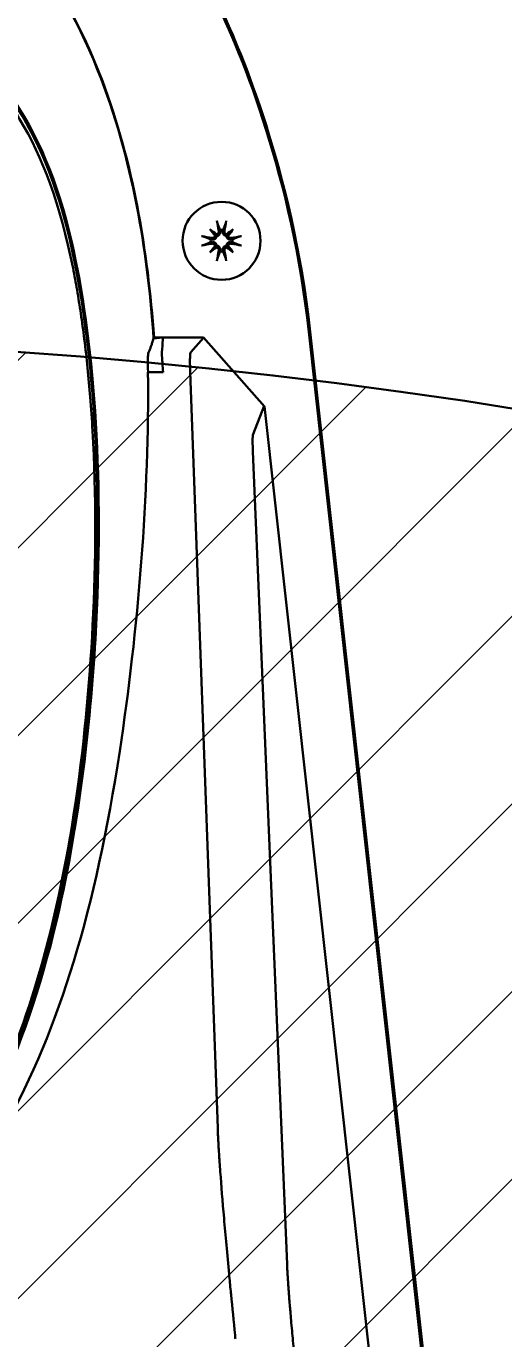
# Model space of a CAD drawing. Header units: millimetres. Extents: x 14 to 2348, y 26 to 1654.
# Drawn here: x 548.3 to 572.3, y 1071.1 to 1137 of the extents above; entities that cross this region are included whole.
import ezdxf

# ---------------------------------------------------------------- set-up
doc = ezdxf.new("R2010")
doc.units = ezdxf.units.MM
doc.header["$LTSCALE"] = 4
for name, color, linetype, lineweight in [('可見邊線(ISO)', 7, 'Continuous', 30), ('標註(ISO)', 7, 'Continuous', 9), ('草圖幾何圖形(ISO)', 7, 'Continuous', 30)]:
    doc.layers.add(name, color=color, linetype=linetype, lineweight=lineweight)
doc.layers.add('填充線', color=7, linetype='Continuous', lineweight=9, true_color=0x1e1e47)
doc.styles.add('temp', font='')
doc.styles.get('temp').set_extended_font_data('PMingLiU')
doc.dimstyles.new('工研院N500', dxfattribs={"dimscale": 4, "dimtxt": 3, "dimasz": 2.5, "dimexe": 1, "dimexo": 1, "dimgap": 0.762, "dimtad": 1, "dimdec": 3, "dimrnd": 1e-08, "dimdsep": 46, "dimtxsty": 'temp', "dimcen": 0.09, "dimdle": 10, "dimclrd": 1, "dimclre": 1, "dimclrt": 7, "dimazin": 2, "dimtfac": 0.666667, "dimtdec": 3, "dimtmove": 0, "dimatfit": 3, "dimfxl": 1, "dimtolj": 1, "dimlwd": 15, "dimlwe": 15, "dimarcsym": 0})

# ---------------------------------------------------------------- blocks, each defined once
blk = doc.blocks.new('*D75')
at = {"layer": 'Defpoints', "color": 0, "linetype": 'Continuous', "transparency": 16777216}
for p in [(528.152, 981.463), (870.28, 861.448), (528.152, 841.521), (635.613, 751.351)]:
    blk.add_point(p, dxfattribs=at)
at = {"layer": '標註(ISO)', "color": 1, "linetype": 'Continuous', "lineweight": 15, "transparency": 16777216}
for p, q in [((528.152, 985.463), (528.152, 1188.229)), ((638.677, 748.78), (793.746, 618.662))]:
    blk.add_line(p, q, dxfattribs=at)
blk.add_arc((528.152, 841.521), 342.708, 321.67191, 88.32809, dxfattribs=at)
at = {"layer": '標註(ISO)', "color": 1, "linetype": 'Continuous', "transparency": 16777216}
for points in [[(538.127, 1182.417), (538.175, 1185.75), (528.152, 1184.229)], [(798.289, 627.934), (795.705, 630.039), (790.682, 621.233)]]:
    blk.add_solid(points, dxfattribs=at)
at = {"layer": '標註(ISO)', "color": 7, "linetype": 'Continuous', "lineweight": 18, "transparency": 16777216, "insert": (847.895, 1005.573), "char_height": 12, "attachment_point": 1, "rotation": 295, "style": 'temp'}
blk.add_mtext('\\A1;130°', dxfattribs=at)
blk = doc.blocks.new('*D77')
at = {"layer": 'Defpoints', "color": 0, "linetype": 'Continuous', "transparency": 16777216}
for p in [(528.152, 983.766), (528.152, 981.666), (529.308, 979.913), (717.221, 955.991)]:
    blk.add_point(p, dxfattribs=at)
at = {"layer": '標註(ISO)', "color": 1, "linetype": 'Continuous', "lineweight": 15, "transparency": 16777216}
blk.add_line((531.51, 976.574), (635.388, 819.035), dxfattribs=at)
blk.add_arc((528.152, 981.666), 190.804, 306.4032, 86.9968, dxfattribs=at)
at = {"layer": '標註(ISO)', "color": 1, "linetype": 'Continuous', "transparency": 16777216}
for points in [[(538.105, 1170.543), (538.192, 1173.875), (528.152, 1172.471)], [(642.341, 826.729), (640.434, 829.463), (633.186, 822.374)]]:
    blk.add_solid(points, dxfattribs=at)
at = {"layer": '標註(ISO)', "color": 7, "linetype": 'Continuous', "lineweight": 18, "transparency": 16777216, "insert": (721.072, 1060.268), "char_height": 12, "attachment_point": 1, "rotation": 286.7, "style": 'temp'}
blk.add_mtext('\\A1;146.6°', dxfattribs=at)

msp = doc.modelspace()

# ---------------------------------------------------------------- hatches: boundary and pattern name
at = {"layer": '填充線'}
h = msp.add_hatch(dxfattribs=at)
h.set_pattern_fill('ANSI31', color=256, scale=53.34, style=0)
h.set_pattern_definition([(45, (-13.047, 389.5956), (-4.714634, 4.714634), [])])
edge = h.paths.add_edge_path()
edge.add_arc((421.12008, 751.35132), 140, 73.4166874, 220)
edge.add_arc((528.3663, 841.34159), 280, -40, 220, ccw=False)
edge.add_arc((635.61252, 751.35132), 140, 320, 466.5833126)
edge.add_arc((528.3663, 841.34159), 80.5, 33.2916563, 146.7083437)

# ---------------------------------------------------------------- linework, layer by layer
at = {"layer": '可見邊線(ISO)'}
for p, q in [((557.53186, 1126.82603), (557.81025, 1126.54764)), ((558.70074, 1126.82603), (558.42235, 1126.54764)), ((557.53186, 1125.65715), (557.81025, 1125.93554)), ((558.70074, 1125.65715), (558.42235, 1125.93554)), ((555.13881, 1121.37715), (554.70059, 1121.33666)), ((554.71837, 1121.37715), (557.20578, 1121.37715)), ((557.21355, 1121.36842), (556.57046, 1120.64912)), ((557.20578, 1121.37715), (560.28015, 1117.92143)), ((562.50391, 1121.67074), (571.25423, 1042.61611)), ((571.32711, 1042.62418), (562.57768, 1121.67074)), ((554.41478, 1119.64365), (555.17734, 1119.64365)), ((555.17688, 1119.64949), (555.17734, 1119.64365)), ((556.53915, 1119.64949), (557.92078, 1081.65557)), ((560.26093, 1117.94303), (559.70325, 1116.52045)), ((560.28015, 1117.92143), (568.65142, 1042.29136)), ((559.69178, 1115.6553), (561.40937, 1074.81248)), ((558.61596, 1073.05865), (558.61596, 1073.05866))]:
    msp.add_line(p, q, dxfattribs=at)
msp.add_circle((558.1163, 1126.24159), 1.96, dxfattribs=at)
for start, end in [(82.104465, 97.895535), (172.104465, 187.895535), (352.104465, 7.895535), (262.104465, 277.895535)]:
    msp.add_arc((558.1163, 1126.24159), 0.55006, start, end, dxfattribs=at)
for centre, major_axis, ratio, start_param, end_param in [((558.36418, 1126.28979), (0.66635, -3.42662), 0.08715574, 4.41332035, 4.56725609), ((557.86842, 1126.28979), (0.66635, 3.42662), 0.08715574, 4.85752187, 5.01145761), ((558.06809, 1125.99371), (-3.42662, 0.66635), 0.08715574, 4.85752187, 5.01145761), ((558.50675, 1126.56559), (-2.21069, 2.6641), 0.17364818, 1.33077346, 1.45285674), ((557.7923, 1125.85114), (2.6641, -2.21069), 0.17364818, 1.68873592, 1.81081919), ((557.70063, 1126.5546), (-0.09079, -0.07534), 0.86822375, 1.8313258, 2.31493563), ((557.80328, 1126.65725), (-0.07534, -0.09079), 0.86822375, 0.82665702, 1.31026685), ((558.44029, 1125.85114), (2.6641, 2.21069), 0.17364818, 1.33077346, 1.45285674), ((558.42931, 1126.65725), (-0.07534, 0.09079), 0.86822375, 1.8313258, 2.31493563), ((558.53196, 1126.5546), (-0.09079, 0.07534), 0.86822375, 0.82665702, 1.31026685), ((557.72585, 1126.56559), (-2.21069, -2.6641), 0.17364818, 1.68873592, 1.81081919), ((558.1645, 1125.99371), (-3.42662, -0.66635), 0.08715574, 4.41332035, 4.56725609), ((558.06809, 1126.48947), (3.42662, 0.66635), 0.08715574, 4.41332035, 4.56725609), ((558.50675, 1125.91759), (2.21069, 2.6641), 0.17364818, 1.68873592, 1.81081919), ((557.7923, 1126.63204), (-2.6641, -2.21069), 0.17364818, 1.33077346, 1.45285674), ((557.70063, 1125.92858), (0.09079, -0.07534), 0.86822375, 0.82665702, 1.31026685), ((557.80328, 1125.82592), (0.07534, -0.09079), 0.86822375, 1.8313258, 2.31493563), ((558.42931, 1125.82592), (0.07534, 0.09079), 0.86822375, 0.82665702, 1.31026685), ((558.44029, 1126.63204), (-2.6641, 2.21069), 0.17364818, 1.68873592, 1.81081919), ((558.53196, 1125.92858), (0.09079, 0.07534), 0.86822375, 1.8313258, 2.31493563), ((557.72585, 1125.91759), (2.21069, -2.6641), 0.17364818, 1.33077346, 1.45285674), ((558.1645, 1126.48947), (3.42662, -0.66635), 0.08715574, 4.85752187, 5.01145761), ((558.36418, 1126.19339), (-0.66635, -3.42662), 0.08715574, 4.85752187, 5.01145761), ((557.86842, 1126.19339), (-0.66635, 3.42662), 0.08715574, 4.41332035, 4.56725609), ((559.8921, 1065.25196), (1.93193, -17.45398), 0.02617771, 4.16343493, 4.21999102), ((558.57362, 1069.12463), (1.04729, -11.77599), 0.03511346, 1.92941027, 1.94455549), ((558.70952, 1065.11941), (1.44892, -17.5281), 0.03579793, 1.91422868, 1.92554853)]:
    msp.add_ellipse(centre, major_axis=major_axis, ratio=ratio, start_param=start_param, end_param=end_param, dxfattribs=at)
for points, knots in [([(494.15492, 1121.67074), (495.05336, 1129.78765), (497.71446, 1135.9), (500.37345, 1141.67083), (502.26381, 1144.15311), (505.83029, 1147.60253), (508.83129, 1150.12309), (518.09264, 1153.78575), (523.66598, 1154.45379), (533.06661, 1154.45379), (538.63996, 1153.78575), (547.9013, 1150.12309), (550.9023, 1147.60253), (554.46878, 1144.15311), (556.35914, 1141.67083), (559.01813, 1135.9), (561.67924, 1129.78765), (562.57768, 1121.67074)], [0, 0, 0, 0, 3.49991966, 3.49991966, 10.72670674, 10.72670674, 16.55080291, 16.55080291, 23.01804161, 23.01804161, 29.48528042, 29.48528042, 35.30937675, 35.30937675, 42.53616407, 42.53616407, 46.0360839, 46.0360839, 46.0360839, 46.0360839]), ([(494.22869, 1121.67074), (495.08505, 1129.40752), (497.49646, 1135.31411), (500.6399, 1141.97883), (502.58707, 1144.4292), (506.3756, 1147.95872), (509.36177, 1150.34285), (518.47344, 1153.75268), (524.09937, 1154.47984), (533.63671, 1154.28635), (538.20179, 1153.6419), (546.83585, 1150.67013), (549.8303, 1148.35133), (553.73812, 1144.8992), (555.77846, 1142.49377), (559.25492, 1135.38037), (561.65515, 1129.3388), (562.50391, 1121.67074)], [0, 0, 0, 0, 3.33600927, 3.33600927, 8.06574161, 8.06574161, 12.140178, 12.140178, 16.51638152, 16.51638152, 20.05987587, 20.05987587, 24.1242074, 24.1242074, 29.01459036, 29.01459036, 32.9401167, 32.9401167, 32.9401167, 32.9401167]), ([(554.71837, 1121.37715), (554.41147, 1125.73608), (553.6634, 1130.20711), (551.11874, 1136.91715), (549.76845, 1139.41544), (545.9988, 1143.91775), (543.9398, 1145.35323), (540.81531, 1146.97211), (538.75123, 1147.8558), (533.27423, 1148.91197), (530.79099, 1149.1046), (528.3663, 1149.1046)], [0.000001, 0.000001, 0.000001, 0.000001, 1.87273863, 1.87273863, 3.0903673, 3.0903673, 4.40095972, 4.40095972, 5.3309755, 5.3309755, 6.04507248, 6.04507248, 6.04507248, 6.04507248]), ([(528.3663, 1149.0981), (530.79289, 1149.0981), (533.27868, 1148.90539), (538.82431, 1147.83554), (540.89412, 1146.92959), (544.37218, 1145.12191), (546.30297, 1143.5379), (549.71656, 1139.45921), (551.05926, 1136.99068), (553.76452, 1129.93745), (554.43168, 1125.19488), (554.70059, 1121.33666)], [0, 0, 0, 0, 1.03996931, 1.03996931, 2.4225635, 2.4225635, 4.96282532, 4.96282532, 7.74589375, 7.74589375, 12.49895839, 12.49895839, 12.49895839, 12.49895839]), ([(528.3663, 1142.08823), (530.92788, 1142.08823), (533.54941, 1141.78636), (538.33086, 1140.54647), (540.50029, 1139.65121), (544.80269, 1136.85135), (546.38104, 1135.12451), (548.86057, 1131.64506), (549.85714, 1129.29399), (551.67367, 1121.45701), (552.20929, 1114.69953), (551.60533, 1102.995), (551.09579, 1097.47646), (548.15227, 1085.03235), (545.64852, 1080.57924), (541.7824, 1075.09053), (539.70541, 1073.09637), (536.12064, 1070.806), (534.63345, 1070.11551), (531.53932, 1069.19502), (529.95971, 1068.9587), (528.3663, 1068.9587)], [0, 0, 0, 0, 1.09782221, 1.09782221, 2.12646545, 2.12646545, 3.32480567, 3.32480567, 4.99621906, 4.99621906, 7.52717533, 7.52717533, 8.82754818, 8.82754818, 10.5459804, 10.5459804, 12.30481903, 12.30481903, 13.39554199, 13.39554199, 14.45336168, 14.45336168, 14.45336168, 14.45336168]), ([(528.3663, 1142.0177), (532.05034, 1142.0177), (535.73249, 1141.39252), (541.84884, 1138.96105), (543.84753, 1137.40647), (547.30252, 1134.12614), (548.4208, 1132.05315), (549.70488, 1129.21474), (550.51056, 1126.88901), (552.11246, 1116.53117), (552.08251, 1108.4057), (550.31282, 1092.58153), (548.56114, 1087.28208), (545.60991, 1080.70835), (543.79827, 1077.70258), (539.58443, 1073.08882), (537.58401, 1071.65693), (534.46987, 1070.16354), (533.31609, 1069.75166), (530.89323, 1069.17826), (529.63331, 1069.02816), (528.3663, 1069.02816)], [0, 0, 0, 0, 1.57887302, 1.57887302, 3.08946466, 3.08946466, 5.62122402, 5.62122402, 8.58646468, 8.58646468, 13.62418656, 13.62418656, 19.40688655, 19.40688655, 24.35366237, 24.35366237, 28.62084887, 28.62084887, 30.95029177, 30.95029177, 33.35546131, 33.35546131, 33.35546131, 33.35546131]), ([(528.3663, 1141.72547), (529.10431, 1141.72547), (529.84481, 1141.70002), (531.3091, 1141.59873), (532.03475, 1141.52341), (533.22791, 1141.35622), (533.69894, 1141.27889), (534.43004, 1141.14025), (534.69258, 1141.08667), (535.63226, 1140.88081), (536.30769, 1140.7063), (540.02179, 1139.57967), (542.27524, 1138.26686), (544.53202, 1136.42087), (544.96877, 1136.02744), (545.58865, 1135.41152), (545.78716, 1135.20458), (546.17182, 1134.78362), (546.35786, 1134.56992), (546.71372, 1134.14051), (546.88435, 1133.92446), (547.37625, 1133.26892), (547.67885, 1132.82123), (549.12002, 1130.44164), (549.99612, 1128.10917), (550.71667, 1124.50051), (550.78387, 1124.13872), (550.9154, 1123.38097), (550.97917, 1122.98324), (551.10115, 1122.1627), (551.15904, 1121.73786), (551.33359, 1120.34429), (551.43176, 1119.36551), (551.5548, 1117.82632), (551.59342, 1117.25865), (551.81023, 1113.4632), (551.79822, 1110.16035), (551.32553, 1100.90373), (550.45106, 1094.07229), (547.09361, 1083.6238), (545.26492, 1080.344), (542.3062, 1076.14913), (540.42098, 1073.8822), (536.31106, 1071.12156), (534.70248, 1070.35263), (531.49036, 1069.40579), (529.93455, 1069.17528), (528.3663, 1069.17528)], [0, 0, 0, 0, 0.31629298, 0.31629298, 0.629149, 0.629149, 0.83389768, 0.83389768, 0.94903267, 0.94903267, 1.24758782, 1.24758782, 2.61768838, 2.61768838, 2.964418, 2.964418, 3.13396137, 3.13396137, 3.30185375, 3.30185375, 3.46442514, 3.46442514, 3.78642897, 3.78642897, 5.11581305, 5.11581305, 5.26310148, 5.26310148, 5.42451667, 5.42451667, 5.59644572, 5.59644572, 5.98896261, 5.98896261, 6.2174819, 6.2174819, 7.51853066, 7.51853066, 9.94509803, 9.94509803, 11.8560737, 11.8560737, 13.34027422, 13.34027422, 14.16444199, 14.16444199, 14.889039, 14.889039, 14.889039, 14.889039]), ([(557.9089, 1127.13074), (557.90722, 1127.13511), (557.90514, 1127.14158), (557.90085, 1127.15651), (557.89787, 1127.16816), (557.89283, 1127.18986), (557.88988, 1127.20373), (557.88584, 1127.22451), (557.88399, 1127.23472), (557.88246, 1127.24388)], [0.0475683219, 0.0475683219, 0.0475683219, 0.0475683219, 0.0518037472, 0.0518037472, 0.0569688414, 0.0569688414, 0.0621348202, 0.0621348202, 0.0660399938, 0.0660399938, 0.0660399938, 0.0660399938]), ([(558.35014, 1127.24388), (558.34861, 1127.23472), (558.34676, 1127.22451), (558.34272, 1127.20373), (558.33977, 1127.18986), (558.33472, 1127.16816), (558.33174, 1127.15651), (558.32746, 1127.14158), (558.32538, 1127.13511), (558.3237, 1127.13074)], [0.0168342393, 0.0168342393, 0.0168342393, 0.0168342393, 0.0207394129, 0.0207394129, 0.0259053918, 0.0259053918, 0.0310704859, 0.0310704859, 0.0353059113, 0.0353059113, 0.0353059113, 0.0353059113]), ([(557.11401, 1126.47543), (557.12317, 1126.4739), (557.13338, 1126.47205), (557.15415, 1126.46801), (557.16803, 1126.46506), (557.18973, 1126.46002), (557.20138, 1126.45703), (557.21631, 1126.45275), (557.22278, 1126.45067), (557.22715, 1126.44899)], [0.0168342393, 0.0168342393, 0.0168342393, 0.0168342393, 0.0207394129, 0.0207394129, 0.0259053918, 0.0259053918, 0.0310704859, 0.0310704859, 0.0353059113, 0.0353059113, 0.0353059113, 0.0353059113]), ([(557.87508, 1126.48281), (557.87401, 1126.47441), (557.8724, 1126.46588), (557.86525, 1126.43803), (557.85722, 1126.41899), (557.83749, 1126.386), (557.82451, 1126.36992), (557.79503, 1126.34281), (557.77852, 1126.33177), (557.74403, 1126.31426), (557.72292, 1126.30719), (557.67999, 1126.29993), (557.65816, 1126.29977), (557.6384, 1126.30228), (557.63051, 1126.30328), (557.62256, 1126.30473), (557.61464, 1126.30666)], [-0.0476330145, -0.0476330145, -0.0476330145, -0.0476330145, -0.0440421987, -0.0440421987, -0.035806669, -0.035806669, -0.0275711393, -0.0275711393, -0.0193356095, -0.0193356095, -0.0096678048, -0.0096678048, 0, 0, 0, 0.003860365, 0.003860365, 0.003860365, 0.003860365]), ([(557.78722, 1126.49785), (557.78559, 1126.48718), (557.78262, 1126.47645), (557.77155, 1126.44994), (557.76135, 1126.43501), (557.73781, 1126.41132), (557.72288, 1126.401), (557.69022, 1126.38717), (557.67248, 1126.38367), (557.64742, 1126.38332), (557.63869, 1126.38401), (557.62999, 1126.38559)], [0.0172141153, 0.0172141153, 0.0172141153, 0.0172141153, 0.0216673994, 0.0216673994, 0.0288082122, 0.0288082122, 0.0359902002, 0.0359902002, 0.0431721882, 0.0431721882, 0.046823968, 0.046823968, 0.046823968, 0.046823968]), ([(557.81025, 1126.54764), (557.81471, 1126.54318), (557.81878, 1126.53911), (557.84249, 1126.5154), (557.85873, 1126.49915), (557.87472, 1126.48317), (557.8749, 1126.48299), (557.87508, 1126.48281)], [-2.828207794, -2.828207794, -2.828207794, -2.828207794, -2.812267488, -2.812267488, -2.724384129, -2.724384129, -2.723378434, -2.723378434, -2.723378434, -2.723378434]), ([(557.9723, 1126.7279), (557.97528, 1126.71144), (557.97522, 1126.69324), (557.96778, 1126.65832), (557.9604, 1126.64161), (557.94147, 1126.61398), (557.92872, 1126.60116), (557.89918, 1126.58166), (557.88238, 1126.57498), (557.86407, 1126.57133), (557.86207, 1126.57098), (557.86004, 1126.57067)], [0, 0, 0, 0, 0.0072458737, 0.0072458737, 0.0144917474, 0.0144917474, 0.0216328704, 0.0216328704, 0.0287739933, 0.0287739933, 0.0296410879, 0.0296410879, 0.0296410879, 0.0296410879]), ([(558.05123, 1126.74325), (558.05316, 1126.73532), (558.05461, 1126.72737), (558.05812, 1126.69973), (558.05795, 1126.6779), (558.0507, 1126.63497), (558.04363, 1126.61386), (558.02612, 1126.57936), (558.01508, 1126.56286), (557.98797, 1126.53338), (557.97188, 1126.5204), (557.9389, 1126.50067), (557.91986, 1126.49263), (557.89201, 1126.48549), (557.88348, 1126.48388), (557.87508, 1126.48281)], [0.1207276167, 0.1207276167, 0.1207276167, 0.1207276167, 0.1245879817, 0.1245879817, 0.1342557864, 0.1342557864, 0.1439235912, 0.1439235912, 0.152159121, 0.152159121, 0.1603946507, 0.1603946507, 0.1686301804, 0.1686301804, 0.1722209962, 0.1722209962, 0.1722209962, 0.1722209962]), ([(558.35752, 1126.48281), (558.34911, 1126.48388), (558.34059, 1126.48549), (558.31274, 1126.49263), (558.29369, 1126.50067), (558.26071, 1126.5204), (558.24463, 1126.53338), (558.21752, 1126.56286), (558.20648, 1126.57936), (558.18897, 1126.61386), (558.18189, 1126.63497), (558.17464, 1126.6779), (558.17448, 1126.69973), (558.17698, 1126.71948), (558.17799, 1126.72737), (558.17944, 1126.73532), (558.18137, 1126.74325)], [-0.0476330145, -0.0476330145, -0.0476330145, -0.0476330145, -0.0440421987, -0.0440421987, -0.035806669, -0.035806669, -0.0275711393, -0.0275711393, -0.0193356095, -0.0193356095, -0.0096678048, -0.0096678048, 0, 0, 0, 0.003860365, 0.003860365, 0.003860365, 0.003860365]), ([(558.37255, 1126.57067), (558.36189, 1126.57229), (558.35116, 1126.57527), (558.32465, 1126.58633), (558.30972, 1126.59654), (558.28603, 1126.62008), (558.27571, 1126.63501), (558.26188, 1126.66767), (558.25838, 1126.68541), (558.25803, 1126.71046), (558.25872, 1126.7192), (558.2603, 1126.7279)], [0.0172141153, 0.0172141153, 0.0172141153, 0.0172141153, 0.0216673994, 0.0216673994, 0.0288082122, 0.0288082122, 0.0359902002, 0.0359902002, 0.0431721882, 0.0431721882, 0.046823968, 0.046823968, 0.046823968, 0.046823968]), ([(558.42235, 1126.54764), (558.41789, 1126.54318), (558.41382, 1126.53911), (558.39011, 1126.5154), (558.37386, 1126.49915), (558.35788, 1126.48317), (558.3577, 1126.48299), (558.35752, 1126.48281)], [-2.828207794, -2.828207794, -2.828207794, -2.828207794, -2.812267488, -2.812267488, -2.724384129, -2.724384129, -2.723378434, -2.723378434, -2.723378434, -2.723378434]), ([(558.61796, 1126.30666), (558.61003, 1126.30473), (558.60208, 1126.30328), (558.57443, 1126.29977), (558.55261, 1126.29993), (558.50968, 1126.30719), (558.48857, 1126.31426), (558.45407, 1126.33177), (558.43757, 1126.34281), (558.40809, 1126.36992), (558.39511, 1126.386), (558.37538, 1126.41899), (558.36734, 1126.43803), (558.3602, 1126.46588), (558.35859, 1126.47441), (558.35752, 1126.48281)], [0.1207276167, 0.1207276167, 0.1207276167, 0.1207276167, 0.1245879817, 0.1245879817, 0.1342557864, 0.1342557864, 0.1439235912, 0.1439235912, 0.152159121, 0.152159121, 0.1603946507, 0.1603946507, 0.1686301804, 0.1686301804, 0.1722209962, 0.1722209962, 0.1722209962, 0.1722209962]), ([(558.60261, 1126.38559), (558.58614, 1126.3826), (558.56795, 1126.38267), (558.53303, 1126.39011), (558.51632, 1126.39748), (558.48868, 1126.41642), (558.47587, 1126.42917), (558.45637, 1126.45871), (558.44968, 1126.47551), (558.44604, 1126.49381), (558.44569, 1126.49582), (558.44538, 1126.49785)], [0, 0, 0, 0, 0.0072458737, 0.0072458737, 0.0144917474, 0.0144917474, 0.0216328704, 0.0216328704, 0.0287739933, 0.0287739933, 0.0296410879, 0.0296410879, 0.0296410879, 0.0296410879]), ([(559.00545, 1126.44899), (559.00982, 1126.45067), (559.01629, 1126.45275), (559.03122, 1126.45703), (559.04287, 1126.46002), (559.06457, 1126.46506), (559.07844, 1126.46801), (559.09922, 1126.47205), (559.10943, 1126.4739), (559.11859, 1126.47543)], [0.0475683219, 0.0475683219, 0.0475683219, 0.0475683219, 0.0518037472, 0.0518037472, 0.0569688414, 0.0569688414, 0.0621348202, 0.0621348202, 0.0660399938, 0.0660399938, 0.0660399938, 0.0660399938]), ([(557.22715, 1126.03419), (557.22278, 1126.03251), (557.21631, 1126.03043), (557.20138, 1126.02614), (557.18973, 1126.02316), (557.16803, 1126.01812), (557.15415, 1126.01517), (557.13338, 1126.01113), (557.12317, 1126.00928), (557.11401, 1126.00775)], [0.0475683219, 0.0475683219, 0.0475683219, 0.0475683219, 0.0518037472, 0.0518037472, 0.0569688414, 0.0569688414, 0.0621348202, 0.0621348202, 0.0660399938, 0.0660399938, 0.0660399938, 0.0660399938]), ([(557.61464, 1126.17652), (557.62256, 1126.17845), (557.63051, 1126.1799), (557.65816, 1126.18341), (557.67999, 1126.18325), (557.72292, 1126.17599), (557.74403, 1126.16892), (557.77852, 1126.15141), (557.79503, 1126.14037), (557.82451, 1126.11326), (557.83749, 1126.09717), (557.85722, 1126.06419), (557.86525, 1126.04515), (557.8724, 1126.0173), (557.87401, 1126.00877), (557.87508, 1126.00037)], [0.1207276167, 0.1207276167, 0.1207276167, 0.1207276167, 0.1245879817, 0.1245879817, 0.1342557864, 0.1342557864, 0.1439235912, 0.1439235912, 0.152159121, 0.152159121, 0.1603946507, 0.1603946507, 0.1686301804, 0.1686301804, 0.1722209962, 0.1722209962, 0.1722209962, 0.1722209962]), ([(557.62999, 1126.09759), (557.64645, 1126.10058), (557.66465, 1126.10051), (557.69956, 1126.09307), (557.71628, 1126.0857), (557.74391, 1126.06676), (557.75673, 1126.05401), (557.77623, 1126.02447), (557.78291, 1126.00767), (557.78656, 1125.98937), (557.78691, 1125.98736), (557.78722, 1125.98533)], [0, 0, 0, 0, 0.0072458737, 0.0072458737, 0.0144917474, 0.0144917474, 0.0216328704, 0.0216328704, 0.0287739933, 0.0287739933, 0.0296410879, 0.0296410879, 0.0296410879, 0.0296410879]), ([(557.81025, 1125.93554), (557.81471, 1125.94), (557.81878, 1125.94407), (557.84249, 1125.96778), (557.85873, 1125.98402), (557.87472, 1126.00001), (557.8749, 1126.00019), (557.87508, 1126.00037)], [-2.828207794, -2.828207794, -2.828207794, -2.828207794, -2.812267488, -2.812267488, -2.724384129, -2.724384129, -2.723378434, -2.723378434, -2.723378434, -2.723378434]), ([(557.86004, 1125.91251), (557.87071, 1125.91089), (557.88143, 1125.90791), (557.90795, 1125.89685), (557.92288, 1125.88664), (557.94657, 1125.8631), (557.95689, 1125.84817), (557.97072, 1125.81551), (557.97422, 1125.79777), (557.97456, 1125.77272), (557.97388, 1125.76398), (557.9723, 1125.75528)], [0.0172141153, 0.0172141153, 0.0172141153, 0.0172141153, 0.0216673994, 0.0216673994, 0.0288082122, 0.0288082122, 0.0359902002, 0.0359902002, 0.0431721882, 0.0431721882, 0.046823968, 0.046823968, 0.046823968, 0.046823968]), ([(557.87508, 1126.00037), (557.88348, 1125.9993), (557.89201, 1125.99769), (557.91986, 1125.99054), (557.9389, 1125.98251), (557.97188, 1125.96278), (557.98797, 1125.9498), (558.01508, 1125.92032), (558.02612, 1125.90382), (558.04363, 1125.86932), (558.0507, 1125.84821), (558.05795, 1125.80528), (558.05812, 1125.78345), (558.05561, 1125.76369), (558.05461, 1125.7558), (558.05316, 1125.74786), (558.05123, 1125.73993)], [-0.0476330145, -0.0476330145, -0.0476330145, -0.0476330145, -0.0440421987, -0.0440421987, -0.035806669, -0.035806669, -0.0275711393, -0.0275711393, -0.0193356095, -0.0193356095, -0.0096678048, -0.0096678048, 0, 0, 0, 0.003860365, 0.003860365, 0.003860365, 0.003860365]), ([(558.18137, 1125.73993), (558.17944, 1125.74786), (558.17799, 1125.7558), (558.17448, 1125.78345), (558.17464, 1125.80528), (558.18189, 1125.84821), (558.18897, 1125.86932), (558.20648, 1125.90382), (558.21752, 1125.92032), (558.24463, 1125.9498), (558.26071, 1125.96278), (558.29369, 1125.98251), (558.31274, 1125.99054), (558.34059, 1125.99769), (558.34911, 1125.9993), (558.35752, 1126.00037)], [0.1207276167, 0.1207276167, 0.1207276167, 0.1207276167, 0.1245879817, 0.1245879817, 0.1342557864, 0.1342557864, 0.1439235912, 0.1439235912, 0.152159121, 0.152159121, 0.1603946507, 0.1603946507, 0.1686301804, 0.1686301804, 0.1722209962, 0.1722209962, 0.1722209962, 0.1722209962]), ([(558.2603, 1125.75528), (558.25731, 1125.77174), (558.25737, 1125.78994), (558.26481, 1125.82486), (558.27219, 1125.84157), (558.29113, 1125.8692), (558.30388, 1125.88202), (558.33342, 1125.90152), (558.35022, 1125.9082), (558.36852, 1125.91185), (558.37053, 1125.9122), (558.37255, 1125.91251)], [0, 0, 0, 0, 0.0072458737, 0.0072458737, 0.0144917474, 0.0144917474, 0.0216328704, 0.0216328704, 0.0287739933, 0.0287739933, 0.0296410879, 0.0296410879, 0.0296410879, 0.0296410879]), ([(558.35752, 1126.00037), (558.35859, 1126.00877), (558.3602, 1126.0173), (558.36734, 1126.04515), (558.37538, 1126.06419), (558.39511, 1126.09717), (558.40809, 1126.11326), (558.43757, 1126.14037), (558.45407, 1126.15141), (558.48857, 1126.16892), (558.50968, 1126.17599), (558.55261, 1126.18325), (558.57443, 1126.18341), (558.59419, 1126.1809), (558.60208, 1126.1799), (558.61003, 1126.17845), (558.61796, 1126.17652)], [-0.0476330145, -0.0476330145, -0.0476330145, -0.0476330145, -0.0440421987, -0.0440421987, -0.035806669, -0.035806669, -0.0275711393, -0.0275711393, -0.0193356095, -0.0193356095, -0.0096678048, -0.0096678048, 0, 0, 0, 0.003860365, 0.003860365, 0.003860365, 0.003860365]), ([(558.42235, 1125.93554), (558.41789, 1125.94), (558.41382, 1125.94407), (558.39011, 1125.96778), (558.37386, 1125.98402), (558.35788, 1126.00001), (558.3577, 1126.00019), (558.35752, 1126.00037)], [-2.828207794, -2.828207794, -2.828207794, -2.828207794, -2.812267488, -2.812267488, -2.724384129, -2.724384129, -2.723378434, -2.723378434, -2.723378434, -2.723378434]), ([(558.44538, 1125.98533), (558.447, 1125.996), (558.44998, 1126.00672), (558.46104, 1126.03324), (558.47125, 1126.04817), (558.49479, 1126.07186), (558.50971, 1126.08218), (558.54238, 1126.09601), (558.56011, 1126.09951), (558.58517, 1126.09986), (558.59391, 1126.09917), (558.60261, 1126.09759)], [0.0172141153, 0.0172141153, 0.0172141153, 0.0172141153, 0.0216673994, 0.0216673994, 0.0288082122, 0.0288082122, 0.0359902002, 0.0359902002, 0.0431721882, 0.0431721882, 0.046823968, 0.046823968, 0.046823968, 0.046823968]), ([(559.11859, 1126.00775), (559.10943, 1126.00928), (559.09922, 1126.01113), (559.07844, 1126.01517), (559.06457, 1126.01812), (559.04287, 1126.02316), (559.03122, 1126.02614), (559.01629, 1126.03043), (559.00982, 1126.03251), (559.00545, 1126.03419)], [0.0168342393, 0.0168342393, 0.0168342393, 0.0168342393, 0.0207394129, 0.0207394129, 0.0259053918, 0.0259053918, 0.0310704859, 0.0310704859, 0.0353059113, 0.0353059113, 0.0353059113, 0.0353059113]), ([(557.88246, 1125.2393), (557.88399, 1125.24846), (557.88584, 1125.25867), (557.88988, 1125.27944), (557.89283, 1125.29332), (557.89787, 1125.31502), (557.90085, 1125.32667), (557.90514, 1125.3416), (557.90722, 1125.34807), (557.9089, 1125.35244)], [0.0168342393, 0.0168342393, 0.0168342393, 0.0168342393, 0.0207394129, 0.0207394129, 0.0259053918, 0.0259053918, 0.0310704859, 0.0310704859, 0.0353059113, 0.0353059113, 0.0353059113, 0.0353059113]), ([(558.3237, 1125.35244), (558.32538, 1125.34807), (558.32746, 1125.3416), (558.33174, 1125.32667), (558.33472, 1125.31502), (558.33977, 1125.29332), (558.34272, 1125.27944), (558.34676, 1125.25867), (558.34861, 1125.24846), (558.35014, 1125.2393)], [0.0475683219, 0.0475683219, 0.0475683219, 0.0475683219, 0.0518037472, 0.0518037472, 0.0569688414, 0.0569688414, 0.0621348202, 0.0621348202, 0.0660399938, 0.0660399938, 0.0660399938, 0.0660399938]), ([(554.43099, 1120.58284), (554.44121, 1120.60813), (554.45132, 1120.63343), (554.48129, 1120.70931), (554.5008, 1120.75989), (554.53888, 1120.86103), (554.55744, 1120.9116), (554.5936, 1121.01271), (554.6112, 1121.06325), (554.6409, 1121.15095), (554.65321, 1121.18811), (554.67731, 1121.26241), (554.68909, 1121.29954), (554.70059, 1121.33666)], [0, 0, 0, 0, 0.10058532, 0.10058532, 0.30175596, 0.30175596, 0.5029266, 0.5029266, 0.70409724, 0.70409724, 0.85207225, 0.85207225, 1, 1, 1, 1]), ([(555.11133, 1120.64912), (555.13385, 1120.85433), (555.14794, 1121.05906), (555.15557, 1121.30189), (555.15649, 1121.33952), (555.15716, 1121.37715)], [0.000000001, 0.000000001, 0.000000001, 0.000000001, 0.842981686, 0.842981686, 0.99767325, 0.99767325, 0.99767325, 0.99767325]), ([(554.41747, 1119.64365), (554.41394, 1119.91974), (554.41222, 1120.13662), (554.41545, 1120.46065), (554.42095, 1120.55798), (554.43099, 1120.58284)], [0.02799226, 0.02799226, 0.02799226, 0.02799226, 0.392959189, 0.392959189, 0.785933978, 0.785933978, 0.785933978, 0.785933978]), ([(555.11133, 1120.64913), (555.10869, 1120.62509), (555.11668, 1120.52895), (555.13899, 1120.19402), (555.1531, 1119.95571), (555.17688, 1119.64949)], [0, 0, 0, 0, 0.392978153, 0.392978153, 0.786001447, 0.786001447, 0.786001447, 0.786001447]), ([(556.57046, 1120.64913), (556.55971, 1120.63711), (556.55096, 1120.60707), (556.53756, 1120.5111), (556.53291, 1120.4452), (556.52767, 1120.27787), (556.52708, 1120.17652), (556.53003, 1119.93889), (556.53358, 1119.80271), (556.53915, 1119.64949)], [-0.78628126, -0.78628126, -0.78628126, -0.78628126, -0.589701844, -0.589701844, -0.393121311, -0.393121311, -0.196560839, -0.196560839, -0.000000999, -0.000000999, -0.000000999, -0.000000999]), ([(547.19387, 1081.65557), (549.98708, 1086.71393), (551.77597, 1092.6595), (553.90358, 1106.5284), (554.49879, 1113.66824), (554.41478, 1119.64365)], [0.000001, 0.000001, 0.000001, 0.000001, 6.59800377, 6.59800377, 11.52117425, 11.52117425, 11.52117425, 11.52117425]), ([(559.69178, 1115.6553), (559.6835, 1115.85207), (559.67932, 1116.00845), (559.67715, 1116.37715), (559.68786, 1116.48119), (559.70325, 1116.52045)], [0.000001, 0.000001, 0.000001, 0.000001, 0.235344268, 0.235344268, 0.672250925, 0.672250925, 0.672250925, 0.672250925]), ([(557.92091, 1081.65184), (557.92408, 1081.56529), (557.92788, 1081.47331), (557.93233, 1081.37603), (557.93638, 1081.28755), (557.94096, 1081.19468), (557.94606, 1081.09751), (557.94959, 1081.03043), (557.95337, 1080.9613), (557.9574, 1080.89017), (557.95972, 1080.84914), (557.96213, 1080.80743), (557.96462, 1080.76504), (557.96847, 1080.69939), (557.97253, 1080.63212), (557.97679, 1080.56324), (557.9849, 1080.43212), (557.99373, 1080.29519), (558.00327, 1080.15273), (558.00794, 1080.08295), (558.01278, 1080.01181), (558.01779, 1079.93933), (558.02834, 1079.78682), (558.03963, 1079.62841), (558.05166, 1079.46439), (558.05201, 1079.45955), (558.05237, 1079.45469), (558.05273, 1079.44984)], [0, 0, 0, 0, 0.16169492, 0.16169492, 0.16169492, 0.30876445, 0.30876445, 0.30876445, 0.41030622, 0.41030622, 0.41030622, 0.46886864, 0.46886864, 0.46886864, 0.55956213, 0.55956213, 0.55956213, 0.73221135, 0.73221135, 0.73221135, 0.81678321, 0.81678321, 0.81678321, 0.99474033, 0.99474033, 0.99474033, 1, 1, 1, 1]), ([(558.05273, 1079.44984), (558.1029, 1078.76651), (558.16566, 1077.98693), (558.31391, 1076.26346), (558.39936, 1075.3203), (558.49426, 1074.31622)], [-1.01152725, -1.01152725, -1.01152725, -1.01152725, -0.50661621, -0.50661621, -0.000001, -0.000001, -0.000001, -0.000001]), ([(562.3169, 1065.00989), (562.26567, 1065.47268), (562.20802, 1066.00168), (562.12111, 1066.81441), (562.05501, 1067.4407), (561.99628, 1068.00951), (561.94483, 1068.51374), (561.89478, 1069.00934), (561.82488, 1069.71737), (561.76091, 1070.38253), (561.70658, 1070.96241), (561.65857, 1071.48761), (561.61507, 1071.97799), (561.57784, 1072.4117), (561.54569, 1072.79848), (561.51806, 1073.14367), (561.49311, 1073.46912), (561.4723, 1073.75411), (561.45408, 1074.01824), (561.43889, 1074.25426), (561.42666, 1074.46179), (561.41681, 1074.64658), (561.4117, 1074.75717), (561.40937, 1074.81248)], [0, 0, 0, 0, 0.11013549, 0.12585724, 0.19526422, 0.26175511, 0.26621069, 0.32139026, 0.38719737, 0.45070922, 0.50151736, 0.55085361, 0.60498749, 0.65290202, 0.69201484, 0.73764451, 0.77824409, 0.81783582, 0.85535616, 0.89522589, 0.9308239, 0.96353386, 1, 1, 1, 1])]:
    msp.add_open_spline(points, degree=3, knots=knots, dxfattribs=at)
for points, weights in [([(557.9089, 1127.13074), (557.99092, 1126.91722), (558.04074, 1126.78643)], [1.00480921713, 1.03376991465, 1]), ([(558.19186, 1126.78643), (558.24167, 1126.91722), (558.3237, 1127.13074)], [1, 1.03376991465, 1.00480921713]), ([(558.04074, 1126.78643), (558.0462, 1126.76394), (558.05123, 1126.74325)], [1, 1.03935638703, 1.0783666465]), ([(558.18137, 1126.74325), (558.18639, 1126.76394), (558.19186, 1126.78643)], [1.07836664641, 1.03935638698, 1]), ([(557.57145, 1126.31715), (557.44067, 1126.36697), (557.22715, 1126.44899)], [1, 1.03376991465, 1.00480921713]), ([(557.22715, 1126.03419), (557.44067, 1126.11621), (557.57145, 1126.16603)], [1.00480921713, 1.03376991465, 1]), ([(557.61464, 1126.30666), (557.59395, 1126.31168), (557.57145, 1126.31715)], [1.07836664641, 1.03935638698, 1]), ([(557.57145, 1126.16603), (557.59395, 1126.17149), (557.61464, 1126.17652)], [1, 1.03935638703, 1.0783666465]), ([(558.66114, 1126.31715), (558.63865, 1126.31168), (558.61796, 1126.30666)], [1, 1.03935638703, 1.0783666465]), ([(558.61796, 1126.17652), (558.63865, 1126.17149), (558.66114, 1126.16603)], [1.07836664641, 1.03935638698, 1]), ([(559.00545, 1126.44899), (558.79193, 1126.36697), (558.66114, 1126.31715)], [1.00480921713, 1.03376991465, 1]), ([(558.66114, 1126.16603), (558.79193, 1126.11621), (559.00545, 1126.03419)], [1, 1.03376991465, 1.00480921713]), ([(558.04074, 1125.69675), (557.99092, 1125.56596), (557.9089, 1125.35244)], [1, 1.03376991465, 1.00480921713]), ([(558.05123, 1125.73993), (558.0462, 1125.71924), (558.04074, 1125.69675)], [1.07836664641, 1.03935638698, 1]), ([(558.19186, 1125.69675), (558.18639, 1125.71924), (558.18137, 1125.73993)], [1, 1.03935638703, 1.0783666465]), ([(558.3237, 1125.35244), (558.24167, 1125.56596), (558.19186, 1125.69675)], [1.00480921713, 1.03376991465, 1])]:
    msp.add_rational_spline(points, weights, degree=2, dxfattribs=at)
for points in [[(558.59324, 1073.29217), (558.66037, 1072.63544), (558.7275, 1071.95564), (558.79463, 1071.25657)], [(558.59542, 1073.26972), (558.59542, 1073.26969), (558.59543, 1073.26965), (558.59543, 1073.26961)]]:
    msp.add_open_spline(points, degree=3, dxfattribs=at)
at = {"layer": '草圖幾何圖形(ISO)'}
msp.add_arc((528.3663, 841.34159), 280, 320, 220, dxfattribs=at)

# ---------------------------------------------------------------- dimensions: what is measured, and where the dimension line sits
at = {"layer": '標註(ISO)', "color": 1, "linetype": 'Continuous', "lineweight": 18, "true_color": 0xff0000}
for base, center, p1, p2, override, picture, middle in [((870.28014, 861.44803), (528.15208, 841.52134), (635.61252, 751.35132), (528.15208, 981.46331), {"dimgap": 0.762, "dimadec": 2, "dimtol": 0, "dimlim": 0, "dimtp": 0, "dimtm": 0, "dimtdec": 3}, '*D75', (838.75089, 986.35594)), ((717.22101, 955.99133), (528.15208, 981.66647), (529.30809, 979.91329), (528.15208, 983.76647), {"dimgap": 0.762, "dimse2": 1, "dimadec": 2, "dimtol": 0, "dimlim": 0, "dimtp": 0, "dimtm": 0, "dimtdec": 3}, '*D77', (710.90871, 1036.49608))]:
    dim = msp.add_angular_dim_3p(base=base, center=center, p1=p1, p2=p2, dimstyle='工研院N500', override=override, dxfattribs=at)
    dim.commit()
    dim.dimension.update_dxf_attribs({"geometry": picture, "text_midpoint": middle, "dimtype": 165})

doc.saveas('drawing.dxf')
